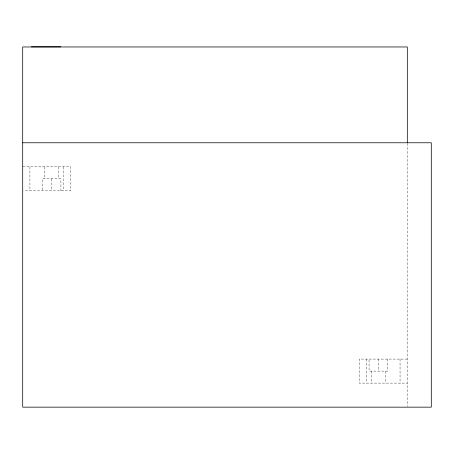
<?xml version="1.0" encoding="UTF-8"?>
<svg xmlns="http://www.w3.org/2000/svg" width="454" height="454" viewBox="0 0 454 454"><rect width="100%" height="100%" fill="white"/><g stroke="black" fill="none" stroke-linecap="round" stroke-linejoin="round"><path stroke-width="0.34" stroke-dasharray="2.27 1.7" d="M22.7 166.805L70.773 166.805L70.773 190.839L23.665 190.839M407.266 359.086L359.193 359.086L359.193 383.125L407.266 383.125M407.312 143.396L407.312 406.449M400.053 359.086L400.053 383.125M387.79 359.086L387.79 371.105L369.057 371.105L369.057 359.086M385.633 371.105L385.633 383.125M378.42 359.086L378.42 371.105M371.213 371.105L371.213 383.125M366.406 359.086L366.406 383.125M63.56 166.805L63.56 190.839M60.91 190.839L60.91 178.825L42.177 178.825L42.177 190.839M58.753 166.805L58.753 178.825M51.54 178.825L51.54 190.839M44.333 166.805L44.333 178.825M29.913 166.805L29.913 190.839"/><path stroke-width="0.68" d="M31.349 46.841L60.785 46.841M22.7 142.772L431.3 142.772L431.3 407.159L22.7 407.159L22.7 46.966L407.312 46.966L407.312 142.687"/></g></svg>
